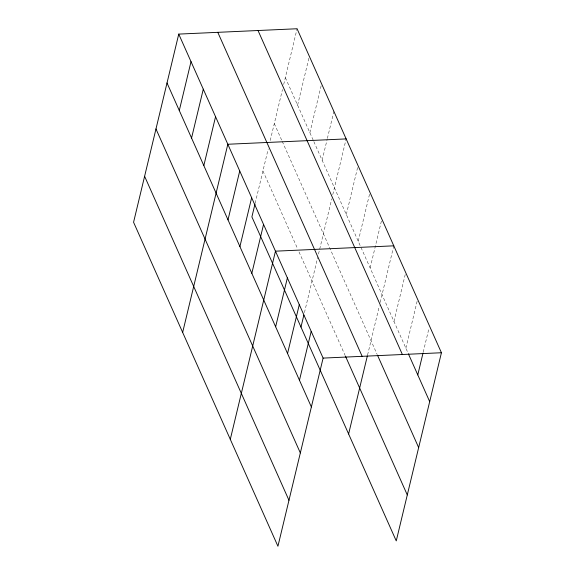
<?xml version="1.0" encoding="UTF-8"?>
<svg xmlns="http://www.w3.org/2000/svg" width="575" height="575" viewBox="0 0 575 575"><rect width="100%" height="100%" fill="white"/><g stroke="black" fill="none" stroke-linecap="round" stroke-linejoin="round"><path stroke-width="0.43" stroke-dasharray="2.88 2.16" d="M255.163 203.291L268.209 148.961M270.236 140.501L282.469 89.542M283.698 84.439L297.067 28.75M297.606 105.167L309.336 56.292M309.875 132.71L321.605 83.828M322.144 160.245L327.175 139.301M327.383 138.424L333.881 111.37M304.448 312.599L317.695 257.428M318.507 254.042L331.761 198.849M332.781 194.594L346.15 138.906M346.322 214.518L357.851 166.513M358.232 241.248L369.761 193.243M370.142 267.972L381.879 219.097M367.569 355.041L379.392 305.771M380.212 302.364L393.789 245.827M393.961 321.432L405.698 272.557M405.871 348.162L417.393 300.157M423.229 352.202L429.094 327.757M285.337 77.625L313.483 140.81M313.842 141.615L408.034 353.021M274.297 123.589L281.879 140.602M282.239 141.407L377.15 354.437M262.933 170.947L297.577 248.702M299.022 251.943L345.216 355.623"/><path stroke-width="0.86" d="M178.746 34.097L133.572 222.259L277.933 546.25L323.107 358.096L178.746 34.097L297.067 28.75L441.427 352.741L396.254 540.902L251.893 216.904L254.962 204.139M179.285 110.515L191.015 61.64M191.554 138.058L203.291 89.175M203.823 165.593L215.56 116.718M182.656 332.415L227.829 144.253L346.15 138.906M228.002 219.866L239.739 170.983M239.912 246.596L251.649 197.714M251.821 273.326L263.558 224.444M230.295 439.329L275.468 251.174L393.789 245.827M275.641 326.78L287.378 277.905M287.55 353.51L299.287 304.635M300.977 327.067L303.837 315.15M299.46 380.24L311.197 331.365M348.615 433.981L367.36 355.889M417.781 374.893L423.02 353.072M323.107 358.096L441.427 352.741M408.394 353.833L429.69 401.623M258.024 30.518L402.378 354.509M377.516 355.249L418.658 447.587M217.796 32.337L362.149 356.327M345.575 356.435L407.287 494.938M167.016 82.98L311.37 406.971M155.976 128.937L300.337 452.935M144.612 176.295L288.966 500.286"/></g></svg>
